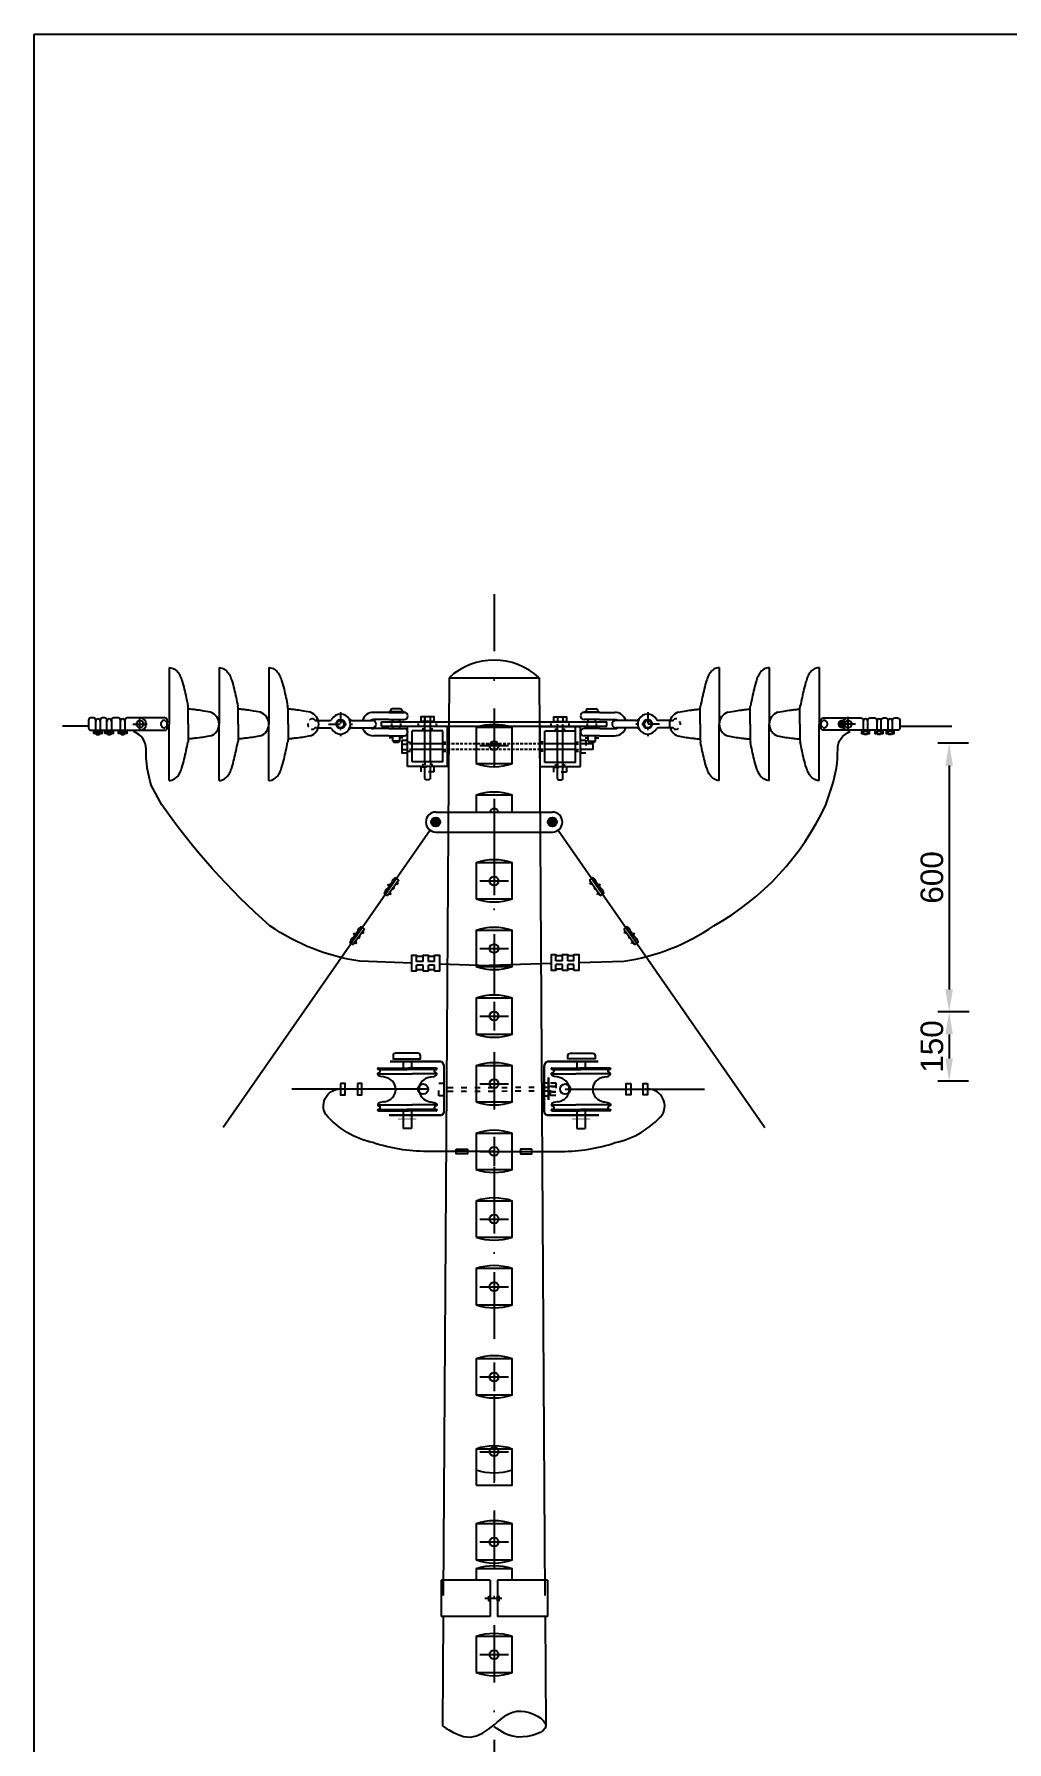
# Model space of a CAD drawing. Header units: millimetres. Extents: x 2635 to 48045, y -9970 to 7555.
# Drawn here: x 36015 to 38173, y -6745 to -2958 of the extents above; entities that cross this region are included whole.
import ezdxf

# ---------------------------------------------------------------- set-up
doc = ezdxf.new("R2010")
doc.units = ezdxf.units.MM
for name, pattern in [('ACAD_ISO03W100', [30, 12, -18]), ('DASHDOTX2', [50.8, 25.4, -12.7, 0, -12.7]), ('DASHED2', [9.525, 6.35, -3.175])]:
    doc.linetypes.add(name, pattern=pattern)
doc.styles.add('Standard1', font='VNARIAL_0.TTF')

# ---------------------------------------------------------------- blocks, each defined once
blk = doc.blocks.new('kep')
at = {"color": 140, "linetype": 'ByBlock'}
for p, q in [((-20.1, 4.1), (-20.1, 17)), ((-5.8, 4.1), (-5.8, 17)), ((6.5, 4.1), (6.5, 17)), ((19.6, 4.1), (19.6, 17)), ((-20.1, -15.8), (-20.1, -4)), ((-5.8, -15.8), (-5.8, -4)), ((6.5, -15.8), (6.5, -4)), ((19.6, -15.8), (19.6, -4))]:
    blk.add_line(p, q, dxfattribs=at)
at = {"color": 140}
for p, q in [((-5.8, 4.1), (-20.1, 4.1)), ((19.6, 4.1), (6.5, 4.1)), ((-5.8, -4), (-20.1, -4)), ((19.6, -4), (6.5, -4))]:
    blk.add_line(p, q, dxfattribs=at)
at = {"color": 7, "linetype": 'ByBlock'}
blk.add_lwpolyline([(5.2, 18.2, -0.414214), (6.5, 16.9), (6.5, 17, 0.414214), (7.8, 15.7), (18.3, 15.7, 0.414214), (19.6, 17), (19.6, 17.4, -0.414214), (20.4, 18.2), (30.8, 18.2), (30.8, -17.4), (20.9, -17.4, -0.414214), (19.6, -16.1), (19.6, -15.8, 0.414214), (18.3, -14.6), (7.8, -14.6, 0.447248), (6.5, -16, -0.447248), (5.2, -17.4), (-4.5, -17.4, -0.414214), (-5.8, -16.1), (-5.8, -15.8, 0.414214), (-7, -14.6), (-18.7, -14.6, 0.447248), (-19.9, -16, -0.447248), (-21.2, -17.4), (-30.3, -17.4), (-30.3, 18.2), (-21.2, 18.2, -0.414214), (-19.9, 16.9), (-19.9, 17, 0.414214), (-18.7, 15.7), (-7, 15.7, 0.40703), (-5.8, 16.9, -0.40703), (-4.5, 18.2), (5.2, 18.2)], format="xyb", dxfattribs=at)

msp = doc.modelspace()

# ---------------------------------------------------------------- hatches: boundary and pattern name
msp.add_hatch(color=140).paths.add_polyline_path([(37797.459, -4488.195, 1), (37817.373, -4488.195, 1)])
h = msp.add_hatch(color=7)
edge = h.paths.add_edge_path()
edge.add_arc((36906.282, -4705.472), 9.957, 0, 360)
h = msp.add_hatch(color=7)
edge = h.paths.add_edge_path()
edge.add_arc((37165.009, -4705.472), 9.957, 0, 360)

# ---------------------------------------------------------------- linework, layer by layer
at = {"color": 2}
for p, q in [((36015.404, -9958.07), (36015.404, -2958.07)), ((36015.404, -2958.07), (40765.404, -2958.07)), ((36810.9, -4518.559), (36803.185, -4518.559)), ((36833.423, -4518.559), (36826.9, -4518.559)), ((37237.868, -4518.559), (37244.391, -4518.559)), ((37260.391, -4518.559), (37268.106, -4518.559))]:
    msp.add_line(p, q, dxfattribs=at)
at = {"color": 140, "linetype": 'DASHDOTX2', "ltscale": 5}
msp.add_line((37035.645, -4199.732), (37035.645, -6914.643), dxfattribs=at)
for p, q in [((36935.645, -4385.52), (36922.881, -6421.106)), ((36935.645, -4385.52), (37135.645, -4385.52)), ((37135.645, -4385.52), (37148.41, -6421.106)), ((36641.906, -4480.195), (36640.688, -4480.195)), ((36641.906, -4496.195), (36640.688, -4496.195)), ((36785.645, -4493.029), (36785.645, -4483.362)), ((36785.645, -4483.362), (37285.645, -4483.362)), ((36785.645, -4493.029), (37285.645, -4493.029)), ((36843.866, -4582.393), (36843.866, -4493.296)), ((36932.176, -4493.296), (36843.866, -4493.296)), ((36853.993, -4572.267), (36853.993, -4503.423)), ((36922.05, -4503.423), (36853.993, -4503.423)), ((36922.05, -4572.267), (36922.05, -4503.423)), ((36932.176, -4582.393), (36932.176, -4493.296)), ((37138.046, -4615.084), (37138.046, -4494.084)), ((37226.356, -4494.084), (37138.046, -4494.084)), ((37148.173, -4573.055), (37148.173, -4504.21)), ((37216.23, -4504.21), (37148.173, -4504.21)), ((37216.23, -4573.055), (37216.23, -4494.084)), ((37226.356, -4494.084), (37226.356, -4582.393)), ((37285.645, -4493.029), (37285.645, -4483.362)), ((37429.385, -4480.195), (37430.603, -4480.195)), ((37429.385, -4496.195), (37430.603, -4496.195)), ((36932.176, -4582.393), (36843.866, -4582.393)), ((36922.05, -4572.267), (36853.993, -4572.267)), ((37139.115, -4582.393), (37227.425, -4582.393)), ((37216.23, -4573.055), (37148.173, -4573.055)), ((36779.113, -5251.198), (36845.606, -5251.198)), ((36833.594, -5236.583), (36833.594, -5251.198)), ((36906.922, -5251.198), (36845.606, -5251.198)), ((36852.441, -5236.583), (36852.441, -5251.198)), ((37164.369, -5251.198), (37225.685, -5251.198)), ((37218.85, -5236.583), (37218.85, -5251.198)), ((37292.178, -5251.198), (37225.685, -5251.198)), ((37237.696, -5236.583), (37237.696, -5251.198)), ((37172.203, -5291.663), (37158.194, -5291.663)), ((37172.203, -5303.465), (37158.815, -5303.465)), ((36779.113, -5345.664), (36845.606, -5345.664)), ((36833.594, -5345.664), (36833.594, -5385.091)), ((36906.922, -5345.664), (36845.606, -5345.664)), ((36852.441, -5345.664), (36852.441, -5385.091)), ((37164.369, -5345.664), (37225.685, -5345.664)), ((37218.85, -5345.664), (37218.85, -5385.091)), ((37292.178, -5345.664), (37225.685, -5345.664)), ((37237.696, -5345.664), (37237.696, -5385.091)), ((36852.441, -5385.091), (36833.594, -5385.091)), ((37218.85, -5385.091), (37237.696, -5385.091)), ((36922.379, -6467.131), (36920.857, -6709.847)), ((37148.912, -6467.131), (37150.432, -6709.586))]:
    msp.add_line(p, q)
at = {"color": 140, "linetype": 'DASHDOTX2'}
for p, q in [((36694.963, -4461.654), (36694.963, -4514.737)), ((37376.328, -4461.654), (37376.328, -4514.737)), ((36668.421, -4488.195), (36721.504, -4488.195)), ((37402.87, -4488.195), (37349.787, -4488.195))]:
    msp.add_line(p, q, dxfattribs=at)
at = {"color": 140}
for p, q in [((36802.147, -4462.195), (36768.111, -4462.195)), ((36836.183, -4461.171), (36802.147, -4461.171)), ((36802.147, -4462.195), (36836.183, -4462.195)), ((36827.056, -4454.702), (36810.235, -4454.702)), ((36832.056, -4459.702), (36832.056, -4460.488)), ((37235.108, -4461.171), (37269.144, -4461.171)), ((37269.144, -4462.195), (37235.108, -4462.195)), ((37239.235, -4459.702), (37239.235, -4460.488)), ((37244.235, -4454.702), (37261.056, -4454.702)), ((37269.144, -4462.195), (37303.18, -4462.195)), ((36136.034, -4492.669), (36078.093, -4492.669)), ((36166.429, -4502.914), (36148.017, -4502.914)), ((36191.125, -4502.914), (36172.712, -4502.914)), ((36221.248, -4502.914), (36202.835, -4502.914)), ((36234.194, -4488.163), (36266.194, -4488.163)), ((36250.194, -4504.163), (36250.194, -4472.163)), ((36314.885, -4483.191), (36310.426, -4483.191)), ((36314.885, -4493.2), (36310.426, -4493.2)), ((36641.906, -4480.195), (36671.164, -4480.195)), ((36641.906, -4496.195), (36671.164, -4496.195)), ((36721.563, -4480.195), (36766.111, -4480.195)), ((36721.563, -4496.195), (36766.111, -4496.195)), ((36802.147, -4478.195), (36768.111, -4478.195)), ((36802.147, -4498.195), (36768.111, -4498.195)), ((36802.147, -4478.195), (36836.183, -4478.195)), ((36802.147, -4498.195), (36836.183, -4498.195)), ((36810.9, -4483.362), (36810.9, -4478.195)), ((36810.9, -4498.195), (36810.9, -4493.029)), ((36826.9, -4483.362), (36826.9, -4478.195)), ((36826.9, -4498.195), (36826.9, -4493.029)), ((36881.81, -4471.246), (36881.81, -4482.434)), ((36881.81, -4572.267), (36881.81, -4471.52)), ((36881.81, -4483.362), (36881.81, -4482.434)), ((36893.612, -4471.246), (36893.612, -4482.434)), ((36894.233, -4572.267), (36894.233, -4471.52)), ((36894.233, -4483.362), (36894.233, -4482.434)), ((37035.645, -4503.943), (37035.645, -4567.943)), ((37175.99, -4472.033), (37175.99, -4483.221)), ((37175.99, -4484.15), (37175.99, -4483.221)), ((37175.99, -4589.4), (37175.99, -4488.653)), ((37187.792, -4472.033), (37187.792, -4483.221)), ((37188.413, -4484.15), (37188.413, -4483.221)), ((37188.413, -4589.4), (37188.413, -4488.653)), ((37269.144, -4478.195), (37235.108, -4478.195)), ((37269.144, -4498.195), (37235.108, -4498.195)), ((37244.391, -4483.362), (37244.391, -4478.195)), ((37244.391, -4498.195), (37244.391, -4493.029)), ((37260.391, -4483.362), (37260.391, -4478.195)), ((37260.391, -4498.195), (37260.391, -4493.029)), ((37269.144, -4478.195), (37303.18, -4478.195)), ((37269.144, -4498.195), (37303.18, -4498.195)), ((37349.728, -4480.195), (37305.18, -4480.195)), ((37349.728, -4496.195), (37305.18, -4496.195)), ((37429.385, -4480.195), (37400.127, -4480.195)), ((37429.385, -4496.195), (37400.127, -4496.195)), ((37756.406, -4483.191), (37760.865, -4483.191)), ((37756.406, -4493.2), (37760.865, -4493.2)), ((37837.097, -4488.163), (37805.097, -4488.163)), ((37821.097, -4504.163), (37821.097, -4472.163)), ((37850.043, -4502.914), (37868.456, -4502.914)), ((37880.166, -4502.914), (37898.579, -4502.914)), ((37904.862, -4502.914), (37923.274, -4502.914)), ((37935.257, -4492.669), (38051.07, -4492.669)), ((36152.031, -4509.473), (36154.031, -4511.473)), ((36154.031, -4511.473), (36160.031, -4511.473)), ((36162.031, -4509.473), (36160.031, -4511.473)), ((36176.727, -4509.473), (36178.727, -4511.473)), ((36178.727, -4511.473), (36184.727, -4511.473)), ((36186.727, -4509.473), (36184.727, -4511.473)), ((36206.849, -4509.473), (36208.849, -4511.473)), ((36208.849, -4511.473), (36214.849, -4511.473)), ((36216.849, -4509.473), (36214.849, -4511.473)), ((36802.147, -4514.195), (36768.111, -4514.195)), ((36802.147, -4514.195), (36836.183, -4514.195)), ((36810.9, -4526.315), (36810.9, -4514.195)), ((36810.9, -4526.315), (36813.9, -4529.315)), ((36826.9, -4526.315), (36810.9, -4526.315)), ((36823.9, -4529.315), (36813.9, -4529.315)), ((36826.9, -4526.315), (36823.9, -4529.315)), ((36826.9, -4526.315), (36826.9, -4514.195)), ((36831.472, -4532.648), (36842.66, -4532.648)), ((36831.472, -4544.45), (36842.66, -4544.45)), ((36922.05, -4532.027), (36853.993, -4532.027)), ((36922.05, -4544.45), (36853.993, -4544.45)), ((37003.645, -4535.943), (37067.645, -4535.943)), ((37216.23, -4532.027), (37148.173, -4532.027)), ((37216.23, -4544.45), (37148.173, -4544.45)), ((37227.688, -4532.027), (37226.356, -4532.027)), ((37227.688, -4544.45), (37226.356, -4544.45)), ((37253.658, -4532.027), (37227.688, -4532.027)), ((37253.658, -4544.45), (37227.688, -4544.45)), ((37269.144, -4514.195), (37235.108, -4514.195)), ((37244.391, -4526.315), (37244.391, -4514.195)), ((37244.391, -4526.315), (37260.391, -4526.315)), ((37244.391, -4526.315), (37247.391, -4529.315)), ((37247.391, -4529.315), (37257.391, -4529.315)), ((37253.658, -4532.027), (37255.658, -4534.027)), ((37253.658, -4544.45), (37255.658, -4542.45)), ((37255.658, -4542.45), (37255.658, -4534.027)), ((37260.391, -4526.315), (37257.391, -4529.315)), ((37260.391, -4526.315), (37260.391, -4514.195)), ((37269.144, -4514.195), (37303.18, -4514.195)), ((37854.441, -4509.473), (37856.441, -4511.473)), ((37862.441, -4511.473), (37856.441, -4511.473)), ((37864.441, -4509.473), (37862.441, -4511.473)), ((37884.564, -4509.473), (37886.564, -4511.473)), ((37892.564, -4511.473), (37886.564, -4511.473)), ((37894.564, -4509.473), (37892.564, -4511.473)), ((37909.26, -4509.473), (37911.26, -4511.473)), ((37917.26, -4511.473), (37911.26, -4511.473)), ((37919.26, -4509.473), (37917.26, -4511.473)), ((38088.106, -4530.169), (38020.001, -4530.169)), ((36843.866, -4547.585), (36842.66, -4547.585)), ((36843.866, -4560.008), (36842.66, -4560.008)), ((36881.81, -4582.78), (36881.81, -4582.393)), ((36894.233, -4582.78), (36894.233, -4582.393)), ((38045.001, -4580.169), (38045.001, -5076.488)), ((36881.81, -4608.75), (36881.81, -4582.78)), ((36881.81, -4608.75), (36883.81, -4610.75)), ((36883.81, -4610.75), (36892.233, -4610.75)), ((36894.233, -4608.75), (36892.233, -4610.75)), ((36894.233, -4608.75), (36894.233, -4582.78)), ((37175.99, -4609.538), (37175.99, -4583.567)), ((37175.99, -4609.538), (37177.99, -4611.538)), ((37177.99, -4611.538), (37186.413, -4611.538)), ((37188.413, -4609.538), (37186.413, -4611.538)), ((37188.413, -4609.538), (37188.413, -4583.567)), ((37035.645, -4653.943), (37035.645, -4717.943)), ((36893.649, -4723.627), (36434.808, -5383.069)), ((37177.642, -4723.627), (37636.483, -5383.069)), ((37035.645, -4803.943), (37035.645, -4867.943)), ((36800.118, -4844.911), (36801.184, -4843.401)), ((36803.252, -4847.125), (36800.118, -4844.911)), ((36801.184, -4843.401), (36804.319, -4845.614)), ((36818.867, -4841.438), (36821.886, -4843.569)), ((36822.952, -4842.059), (36819.934, -4839.927)), ((36821.886, -4843.569), (36822.952, -4842.059)), ((37003.645, -4835.943), (37067.645, -4835.943)), ((37248.339, -4842.059), (37251.357, -4839.927)), ((37249.405, -4843.569), (37248.339, -4842.059)), ((37252.424, -4841.438), (37249.405, -4843.569)), ((37270.107, -4843.401), (37266.972, -4845.614)), ((37268.039, -4847.125), (37271.173, -4844.911)), ((37271.173, -4844.911), (37270.107, -4843.401)), ((36802.951, -4863.975), (36805.969, -4866.107)), ((36807.036, -4864.596), (36804.017, -4862.465)), ((36805.969, -4866.107), (36807.036, -4864.596)), ((37264.255, -4864.596), (37267.274, -4862.465)), ((37265.322, -4866.107), (37264.255, -4864.596)), ((37268.34, -4863.975), (37265.322, -4866.107)), ((36723.985, -4953.599), (36725.051, -4952.089)), ((36727.119, -4955.813), (36723.985, -4953.599)), ((36725.051, -4952.089), (36728.186, -4954.303)), ((36742.734, -4950.126), (36745.753, -4952.258)), ((36746.819, -4950.748), (36743.801, -4948.616)), ((36745.753, -4952.258), (36746.819, -4950.748)), ((37035.645, -4953.943), (37035.645, -5017.943)), ((37324.472, -4950.748), (37327.49, -4948.616)), ((37325.538, -4952.258), (37324.472, -4950.748)), ((37328.557, -4950.126), (37325.538, -4952.258)), ((37346.24, -4952.089), (37343.105, -4954.303)), ((37344.172, -4955.813), (37347.306, -4953.599)), ((37347.306, -4953.599), (37346.24, -4952.089)), ((36726.818, -4972.663), (36729.836, -4974.795)), ((36730.903, -4973.285), (36727.884, -4971.153)), ((36729.836, -4974.795), (36730.903, -4973.285)), ((37003.645, -4985.943), (37067.645, -4985.943)), ((37340.388, -4973.285), (37343.407, -4971.153)), ((37341.455, -4974.795), (37340.388, -4973.285)), ((37344.473, -4972.663), (37341.455, -4974.795)), ((37035.645, -5103.943), (37035.645, -5167.943)), ((37003.645, -5135.943), (37067.645, -5135.943)), ((38089.05, -5126.488), (38020.001, -5126.488)), ((38089.05, -5126.488), (38020.001, -5126.488)), ((38045.001, -5176.488), (38045.001, -5230.169)), ((36777.678, -5264.089), (36854.024, -5264.089)), ((36779.518, -5253.931), (36843.018, -5253.931)), ((36906.517, -5253.931), (36843.018, -5253.931)), ((36908.357, -5264.089), (36854.024, -5264.089)), ((37035.645, -5253.943), (37035.645, -5317.943)), ((37162.934, -5264.089), (37217.267, -5264.089)), ((37164.774, -5253.931), (37228.273, -5253.931)), ((37293.613, -5264.089), (37217.267, -5264.089)), ((37291.773, -5253.931), (37228.273, -5253.931)), ((36887.839, -5297.698), (36586.808, -5297.698)), ((37003.645, -5285.943), (37067.645, -5285.943)), ((37193.346, -5297.698), (37502.278, -5297.698)), ((38088.106, -5280.169), (38020.001, -5280.169)), ((36777.678, -5332.773), (36854.024, -5332.773)), ((36908.357, -5332.773), (36854.024, -5332.773)), ((37162.934, -5332.773), (37217.267, -5332.773)), ((37293.613, -5332.773), (37217.267, -5332.773)), ((36779.518, -5342.931), (36843.018, -5342.931)), ((36906.517, -5342.931), (36843.018, -5342.931)), ((37164.774, -5342.931), (37228.273, -5342.931)), ((37291.773, -5342.931), (37228.273, -5342.931)), ((37035.645, -5403.943), (37035.645, -5467.943)), ((37003.645, -5435.943), (37067.645, -5435.943)), ((37035.645, -5553.943), (37035.645, -5617.943)), ((37003.645, -5585.943), (37067.645, -5585.943)), ((37035.645, -5703.943), (37035.645, -5767.943)), ((37003.645, -5735.943), (37067.645, -5735.943)), ((37035.645, -5903.943), (37035.645, -5967.943)), ((37003.645, -5935.943), (37067.645, -5935.943)), ((37003.645, -6101.968), (37067.645, -6101.968)), ((37035.645, -6103.943), (37035.645, -6167.943)), ((37035.645, -6269.968), (37035.645, -6333.968)), ((37003.645, -6301.968), (37067.645, -6301.968)), ((37027.107, -6387.131), (37027.107, -6467.131)), ((37042.965, -6387.131), (37042.965, -6467.131)), ((37015.422, -6427.131), (37052.98, -6427.131)), ((37003.645, -6551.968), (37067.645, -6551.968)), ((37035.645, -6519.968), (37035.645, -6583.968))]:
    msp.add_line(p, q, dxfattribs=at)
at = {"linetype": 'DASHED2'}
for p, q in [((36808.689, -4493.029), (36808.689, -4483.362)), ((36828.602, -4493.029), (36828.602, -4483.362)), ((36868.021, -4493.029), (36868.021, -4483.362)), ((36878.064, -4503.423), (36878.064, -4493.296)), ((36897.978, -4503.423), (36897.978, -4493.296)), ((36908.021, -4493.029), (36908.021, -4483.362)), ((37162.201, -4493.029), (37162.201, -4483.362)), ((37172.244, -4504.21), (37172.244, -4494.084)), ((37192.158, -4504.21), (37192.158, -4494.084)), ((37202.201, -4493.029), (37202.201, -4483.362)), ((37242.689, -4493.029), (37242.689, -4483.362)), ((37262.602, -4493.029), (37262.602, -4483.362)), ((36843.866, -4528.282), (36853.993, -4528.282)), ((36922.05, -4528.282), (36932.176, -4528.282)), ((37138.046, -4527.494), (37148.173, -4527.494)), ((37216.23, -4528.282), (37226.356, -4528.282)), ((36843.866, -4548.195), (36853.993, -4548.195)), ((36878.064, -4582.393), (36878.064, -4572.267)), ((36897.978, -4582.393), (36897.978, -4572.267)), ((36922.05, -4548.195), (36932.176, -4548.195)), ((37138.046, -4547.408), (37148.173, -4547.408)), ((37172.244, -4583.181), (37172.244, -4573.055)), ((37192.158, -4583.181), (37192.158, -4573.055)), ((37216.23, -4548.195), (37226.356, -4548.195))]:
    msp.add_line(p, q, dxfattribs=at)
at = {"color": 140, "linetype": 'DASHED2'}
for p, q in [((36881.81, -4503.423), (36881.81, -4483.362)), ((36894.233, -4503.423), (36894.233, -4483.362)), ((37175.99, -4504.21), (37175.99, -4484.15)), ((37188.413, -4504.21), (37188.413, -4484.15)), ((36853.993, -4532.027), (36843.866, -4532.027)), ((36853.993, -4544.45), (36843.866, -4544.45)), ((36922.05, -4532.027), (36932.176, -4532.027)), ((36922.05, -4544.45), (36932.176, -4544.45)), ((37138.046, -4532.027), (36932.176, -4532.027)), ((37138.046, -4544.45), (36932.176, -4544.45)), ((37138.046, -4531.24), (37148.173, -4531.24)), ((37138.046, -4543.663), (37148.173, -4543.663)), ((37216.23, -4532.027), (37226.356, -4532.027)), ((37216.23, -4544.45), (37226.356, -4544.45)), ((36881.81, -4572.267), (36881.81, -4582.393)), ((36894.233, -4572.267), (36894.233, -4582.393)), ((37175.99, -4573.055), (37175.99, -4583.181)), ((37188.413, -4573.055), (37188.413, -4583.181))]:
    msp.add_line(p, q, dxfattribs=at)
at = {"color": 7}
for p, q in [((36906.282, -4683.354), (37165.009, -4683.354)), ((36906.282, -4727.59), (37165.009, -4727.59)), ((36918.411, -6387.131), (36918.411, -6467.131)), ((37027.107, -6387.131), (36918.411, -6387.131)), ((37154.247, -6387.131), (37042.965, -6387.131)), ((37154.247, -6387.131), (37154.247, -6467.131)), ((37027.107, -6467.131), (36918.411, -6467.131)), ((37154.247, -6467.131), (37042.965, -6467.131))]:
    msp.add_line(p, q, dxfattribs=at)
at = {"color": 140, "linetype": 'ACAD_ISO03W100'}
for p, q in [((36932.695, -5302.463), (37158.612, -5301.602)), ((36932.795, -5294.388), (37158.612, -5293.527))]:
    msp.add_line(p, q, dxfattribs=at)
at = {"linetype": 'ACAD_ISO03W100'}
for p, q in [((37163.112, -5291.663), (37172.203, -5291.663)), ((37164.355, -5303.465), (37172.203, -5303.465))]:
    msp.add_line(p, q, dxfattribs=at)
for points in [[(36314.885, -4362.857, -0.12646389), (36326.799, -4366.46, -0.06685663), (36333.917, -4372.87, -0.06371024), (36338.899, -4380.526, -0.04467711), (36342.991, -4391.387, -0.03200233), (36348.461, -4410.429, -0.0086151), (36356.435, -4447.945)], [(36425.498, -4362.857, -0.12646389), (36437.412, -4366.46, -0.06685663), (36444.529, -4372.87, -0.06371024), (36449.511, -4380.526, -0.04467711), (36453.604, -4391.387, -0.03200233), (36459.074, -4410.429, -0.0086151), (36467.047, -4447.945)], [(36536.111, -4362.857, -0.12646389), (36548.025, -4366.46, -0.06685663), (36555.142, -4372.87, -0.06371024), (36560.124, -4380.526, -0.04467711), (36564.217, -4391.387, -0.03200233), (36569.686, -4410.429, -0.0086151), (36577.66, -4447.945)], [(37535.18, -4362.857, 0.12646389), (37523.266, -4366.46, 0.06685663), (37516.149, -4372.87, 0.06371024), (37511.167, -4380.526, 0.04467711), (37507.074, -4391.387, 0.03200233), (37501.605, -4410.429, 0.0086151), (37493.631, -4447.945)], [(37645.793, -4362.857, 0.12646389), (37633.879, -4366.46, 0.06685663), (37626.762, -4372.87, 0.06371024), (37621.78, -4380.526, 0.04467711), (37617.687, -4391.387, 0.03200233), (37612.217, -4410.429, 0.0086151), (37604.244, -4447.945)], [(37756.406, -4362.857, 0.12646389), (37744.492, -4366.46, 0.06685663), (37737.374, -4372.87, 0.06371024), (37732.392, -4380.526, 0.04467711), (37728.3, -4391.387, 0.03200233), (37722.83, -4410.429, 0.0086151), (37714.856, -4447.945)], [(36357.357, -4488.269), (36357.357, -4455.298, 0.03315086), (36357.135, -4451.955, 0.01624071), (36356.747, -4449.622, 0.09633496), (36356.53, -4448.65, -0.05077985), (36356.435, -4447.945, -0.64695834)], [(36367.559, -4455.842, 0.05512231), (36357.357, -4455.298, -7.38166631)], [(36406.756, -4462.143), (36392.146, -4459.394, 0.01898779), (36377.358, -4457.19, -0.01335448), (36367.559, -4455.842, -6.60090783)], [(36467.97, -4488.269), (36467.97, -4455.298, 0.03315086), (36467.748, -4451.955, 0.01624071), (36467.359, -4449.622, 0.09633496), (36467.142, -4448.65, -0.05077985), (36467.047, -4447.945, -0.64695834)], [(36478.172, -4455.842, 0.05512231), (36467.97, -4455.298, -7.38166631)], [(36517.369, -4462.143), (36502.759, -4459.394, 0.01898779), (36487.97, -4457.19, -0.01335448), (36478.172, -4455.842, -6.60090783)], [(36578.582, -4488.269), (36578.582, -4455.298, 0.03315086), (36578.36, -4451.955, 0.01624071), (36577.972, -4449.622, 0.09633496), (36577.755, -4448.65, -0.05077985), (36577.66, -4447.945, -0.64695834)], [(36588.785, -4455.842, 0.05512231), (36578.582, -4455.298, -7.38166631)], [(36627.982, -4462.143), (36613.372, -4459.394, 0.01898779), (36598.583, -4457.19, -0.01335448), (36588.785, -4455.842, -6.60090783)], [(37443.309, -4462.143), (37457.919, -4459.394, -0.01898779), (37472.708, -4457.19, 0.01335448), (37482.506, -4455.842, 6.60090783)], [(37482.506, -4455.842, -0.05512231), (37492.709, -4455.298, 7.38166631)], [(37492.709, -4488.269), (37492.709, -4455.298, -0.03315086), (37492.931, -4451.955, -0.01624071), (37493.319, -4449.622, -0.09633496), (37493.536, -4448.65, 0.05077985), (37493.631, -4447.945, 0.64695834)], [(37553.922, -4462.143), (37568.532, -4459.394, -0.01898779), (37583.321, -4457.19, 0.01335448), (37593.119, -4455.842, 6.60090783)], [(37593.119, -4455.842, -0.05512231), (37603.321, -4455.298, 7.38166631)], [(37603.321, -4488.269), (37603.321, -4455.298, -0.03315086), (37603.543, -4451.955, -0.01624071), (37603.932, -4449.622, -0.09633496), (37604.149, -4448.65, 0.05077985), (37604.244, -4447.945, 0.64695834)], [(37664.535, -4462.143), (37679.145, -4459.394, -0.01898779), (37693.933, -4457.19, 0.01335448), (37703.732, -4455.842, 6.60090783)], [(37703.732, -4455.842, -0.05512231), (37713.934, -4455.298, 7.38166631)], [(37713.934, -4488.269), (37713.934, -4455.298, -0.03315086), (37714.156, -4451.955, -0.01624071), (37714.544, -4449.622, -0.09633496), (37714.761, -4448.65, 0.05077985), (37714.856, -4447.945, 0.64695834)], [(36357.357, -4488.122), (36357.357, -4521.093, -0.03315086), (36357.135, -4524.436, -0.01624071), (36356.747, -4526.769, -0.09633496), (36356.53, -4527.741, 0.05077985), (36356.435, -4528.446, 0.64695834)], [(36467.97, -4488.122), (36467.97, -4521.093, -0.03315086), (36467.748, -4524.436, -0.01624071), (36467.359, -4526.769, -0.09633496), (36467.142, -4527.741, 0.05077985), (36467.047, -4528.446, 0.64695834)], [(36578.582, -4488.122), (36578.582, -4521.093, -0.03315086), (36578.36, -4524.436, -0.01624071), (36577.972, -4526.769, -0.09633496), (36577.755, -4527.741, 0.05077985), (36577.66, -4528.446, 0.64695834)], [(37492.709, -4488.122), (37492.709, -4521.093, 0.03315086), (37492.931, -4524.436, 0.01624071), (37493.319, -4526.769, 0.09633496), (37493.536, -4527.741, -0.05077985), (37493.631, -4528.446, -0.64695834)], [(37603.321, -4488.122), (37603.321, -4521.093, 0.03315086), (37603.543, -4524.436, 0.01624071), (37603.932, -4526.769, 0.09633496), (37604.149, -4527.741, -0.05077985), (37604.244, -4528.446, -0.64695834)], [(37713.934, -4488.122), (37713.934, -4521.093, 0.03315086), (37714.156, -4524.436, 0.01624071), (37714.544, -4526.769, 0.09633496), (37714.761, -4527.741, -0.05077985), (37714.856, -4528.446, -0.64695834)], [(36314.885, -4613.534, 0.12646389), (36326.799, -4609.931, 0.06685663), (36333.917, -4603.521, 0.06371024), (36338.899, -4595.865, 0.04467711), (36342.991, -4585.004, 0.03200233), (36348.461, -4565.962, 0.0086151), (36356.435, -4528.446)], [(36367.559, -4520.549, -0.05512231), (36357.357, -4521.093, 7.38166631)], [(36406.756, -4514.248), (36392.146, -4516.997, -0.01898779), (36377.358, -4519.201, 0.01335448), (36367.559, -4520.549, 6.60090783)], [(36425.498, -4613.534, 0.12646389), (36437.412, -4609.931, 0.06685663), (36444.529, -4603.521, 0.06371024), (36449.511, -4595.865, 0.04467711), (36453.604, -4585.004, 0.03200233), (36459.074, -4565.962, 0.0086151), (36467.047, -4528.446)], [(36478.172, -4520.549, -0.05512231), (36467.97, -4521.093, 7.38166631)], [(36517.369, -4514.248), (36502.759, -4516.997, -0.01898779), (36487.97, -4519.201, 0.01335448), (36478.172, -4520.549, 6.60090783)], [(36536.111, -4613.534, 0.12646389), (36548.025, -4609.931, 0.06685663), (36555.142, -4603.521, 0.06371024), (36560.124, -4595.865, 0.04467711), (36564.217, -4585.004, 0.03200233), (36569.686, -4565.962, 0.0086151), (36577.66, -4528.446)], [(36588.785, -4520.549, -0.05512231), (36578.582, -4521.093, 7.38166631)], [(36627.982, -4514.248), (36613.372, -4516.997, -0.01898779), (36598.583, -4519.201, 0.01335448), (36588.785, -4520.549, 6.60090783)], [(37443.309, -4514.248), (37457.919, -4516.997, 0.01898779), (37472.708, -4519.201, -0.01335448), (37482.506, -4520.549, -6.60090783)], [(37482.506, -4520.549, 0.05512231), (37492.709, -4521.093, -7.38166631)], [(37535.18, -4613.534, -0.12646389), (37523.266, -4609.931, -0.06685663), (37516.149, -4603.521, -0.06371024), (37511.167, -4595.865, -0.04467711), (37507.074, -4585.004, -0.03200233), (37501.605, -4565.962, -0.0086151), (37493.631, -4528.446)], [(37553.922, -4514.248), (37568.532, -4516.997, 0.01898779), (37583.321, -4519.201, -0.01335448), (37593.119, -4520.549, -6.60090783)], [(37593.119, -4520.549, 0.05512231), (37603.321, -4521.093, -7.38166631)], [(37645.793, -4613.534, -0.12646389), (37633.879, -4609.931, -0.06685663), (37626.762, -4603.521, -0.06371024), (37621.78, -4595.865, -0.04467711), (37617.687, -4585.004, -0.03200233), (37612.217, -4565.962, -0.0086151), (37604.244, -4528.446)], [(37664.535, -4514.248), (37679.145, -4516.997, 0.01898779), (37693.933, -4519.201, -0.01335448), (37703.732, -4520.549, -6.60090783)], [(37703.732, -4520.549, 0.05512231), (37713.934, -4521.093, -7.38166631)], [(37756.406, -4613.534, -0.12646389), (37744.492, -4609.931, -0.06685663), (37737.374, -4603.521, -0.06371024), (37732.392, -4595.865, -0.04467711), (37728.3, -4585.004, -0.03200233), (37722.83, -4565.962, -0.0086151), (37714.856, -4528.446)], [(36779.113, -5251.198), (36778.683, -5251.198, 0.09683689), (36778.144, -5251.303, 0.07464084), (36777.895, -5251.451, 0.08229599), (36777.785, -5251.575, 0.08592884), (36777.714, -5251.75, 0.0153493), (36777.675, -5251.959, 0.07711865), (36777.675, -5252.124, -2.46031654)], [(36779.113, -5253.942), (36778.683, -5253.942, -0.09683689), (36778.144, -5253.836, -0.07464084), (36777.895, -5253.689, -0.08229599), (36777.785, -5253.564, -0.08592884), (36777.714, -5253.389, -0.0153493), (36777.675, -5253.181, -0.01202819), (36777.675, -5252.124, 2.46031654)], [(36792.722, -5271.23), (36790.588, -5270.79), (36783.835, -5269.47, -0.09983987), (36779.578, -5267.709, -0.13496393), (36778.191, -5266.101, -0.1191654), (36777.672, -5263.613, 1.22829566)], [(36777.672, -5263.613), (36777.672, -5263.274, -0.17934795), (36777.945, -5262.536, -0.05505903), (36778.345, -5262.163, -0.09947576), (36779.114, -5261.799, 0.00639688), (36779.698, -5261.645, 0.41185403)], [(36893.313, -5271.23), (36895.447, -5270.79), (36902.2, -5269.47, 0.09983987), (36906.457, -5267.709, 0.13496393), (36907.844, -5266.101, 0.1191654), (36908.363, -5263.613, -1.22829566)], [(36908.363, -5263.613), (36908.363, -5263.274, 0.17934795), (36908.09, -5262.536, 0.05505903), (36907.69, -5262.163, 0.09947576), (36906.921, -5261.799, -0.00639688), (36906.337, -5261.645, -0.41185403)], [(36906.922, -5251.198), (36907.353, -5251.198, -0.09683689), (36907.892, -5251.303, -0.07464084), (36908.14, -5251.451, -0.08229599), (36908.25, -5251.575, -0.08592884), (36908.321, -5251.75, -0.0153493), (36908.36, -5251.959, -0.07711865), (36908.36, -5252.124, 2.46031654)], [(36906.922, -5253.942), (36907.353, -5253.942, 0.09683689), (36907.892, -5253.836, 0.07464084), (36908.14, -5253.689, 0.08229599), (36908.25, -5253.564, 0.08592884), (36908.321, -5253.389, 0.0153493), (36908.36, -5253.181, 0.01202819), (36908.36, -5252.124, -2.46031654)], [(37164.369, -5251.198), (37163.938, -5251.198, 0.09683689), (37163.399, -5251.303, 0.07464084), (37163.151, -5251.451, 0.08229599), (37163.041, -5251.575, 0.08592884), (37162.97, -5251.75, 0.0153493), (37162.931, -5251.959, 0.07711865), (37162.931, -5252.124, -2.46031654)], [(37164.369, -5253.942), (37163.938, -5253.942, -0.09683689), (37163.399, -5253.836, -0.07464084), (37163.151, -5253.689, -0.08229599), (37163.041, -5253.564, -0.08592884), (37162.97, -5253.389, -0.0153493), (37162.931, -5253.181, -0.01202819), (37162.931, -5252.124, 2.46031654)], [(37177.978, -5271.23), (37175.844, -5270.79), (37169.091, -5269.47, -0.09983987), (37164.834, -5267.709, -0.13496393), (37163.447, -5266.101, -0.1191654), (37162.928, -5263.613, 1.22829566)], [(37162.928, -5263.613), (37162.928, -5263.274, -0.17934795), (37163.201, -5262.536, -0.05505903), (37163.601, -5262.163, -0.09947576), (37164.37, -5261.799, 0.00639688), (37164.954, -5261.645, 0.41185403)], [(37278.569, -5271.23), (37280.703, -5270.79), (37287.456, -5269.47, 0.09983987), (37291.713, -5267.709, 0.13496393), (37293.1, -5266.101, 0.1191654), (37293.619, -5263.613, -1.22829566)], [(37293.619, -5263.613), (37293.619, -5263.274, 0.17934795), (37293.346, -5262.536, 0.05505903), (37292.946, -5262.163, 0.09947576), (37292.177, -5261.799, -0.00639688), (37291.593, -5261.645, -0.41185403)], [(37292.178, -5251.198), (37292.608, -5251.198, -0.09683689), (37293.147, -5251.303, -0.07464084), (37293.396, -5251.451, -0.08229599), (37293.506, -5251.575, -0.08592884), (37293.577, -5251.75, -0.0153493), (37293.616, -5251.959, -0.07711865), (37293.616, -5252.124, 2.46031654)], [(37292.178, -5253.942), (37292.608, -5253.942, 0.09683689), (37293.147, -5253.836, 0.07464084), (37293.396, -5253.689, 0.08229599), (37293.506, -5253.564, 0.08592884), (37293.577, -5253.389, 0.0153493), (37293.616, -5253.181, 0.01202819), (37293.616, -5252.124, -2.46031654)], [(36792.722, -5325.632), (36790.588, -5326.072), (36783.835, -5327.392, 0.09983987), (36779.578, -5329.153, 0.13496393), (36778.191, -5330.762, 0.1191654), (36777.672, -5333.249, -1.22829566)], [(36777.672, -5333.249), (36777.672, -5333.589, 0.17934795), (36777.945, -5334.326, 0.05505903), (36778.345, -5334.699, 0.09947576), (36779.114, -5335.064, -0.00639688), (36779.698, -5335.217, -0.41185403)], [(36893.313, -5325.632), (36895.447, -5326.072), (36902.2, -5327.392, -0.09983987), (36906.457, -5329.153, -0.13496393), (36907.844, -5330.762, -0.1191654), (36908.363, -5333.249, 1.22829566)], [(36908.363, -5333.249), (36908.363, -5333.589, -0.17934795), (36908.09, -5334.326, -0.05505903), (36907.69, -5334.699, -0.09947576), (36906.921, -5335.064, 0.00639688), (36906.337, -5335.217, 0.41185403)], [(37177.978, -5325.632), (37175.844, -5326.072), (37169.091, -5327.392, 0.09983987), (37164.834, -5329.153, 0.13496393), (37163.447, -5330.762, 0.1191654), (37162.928, -5333.249, -1.22829566)], [(37162.928, -5333.249), (37162.928, -5333.589, 0.17934795), (37163.201, -5334.326, 0.05505903), (37163.601, -5334.699, 0.09947576), (37164.37, -5335.064, -0.00639688), (37164.954, -5335.217, -0.41185403)], [(37278.569, -5325.632), (37280.703, -5326.072), (37287.456, -5327.392, -0.09983987), (37291.713, -5329.153, -0.13496393), (37293.1, -5330.762, -0.1191654), (37293.619, -5333.249, 1.22829566)], [(37293.619, -5333.249), (37293.619, -5333.589, -0.17934795), (37293.346, -5334.326, -0.05505903), (37292.946, -5334.699, -0.09947576), (37292.177, -5335.064, 0.00639688), (37291.593, -5335.217, 0.41185403)], [(36779.113, -5342.921), (36778.683, -5342.921, 0.09683689), (36778.144, -5343.026, 0.07464084), (36777.895, -5343.173, 0.08229599), (36777.785, -5343.298, 0.08592884), (36777.714, -5343.473, 0.0153493), (36777.675, -5343.682, 0.01202819), (36777.675, -5344.739, -2.46031654)], [(36779.113, -5345.664), (36778.683, -5345.664, -0.09683689), (36778.144, -5345.559, -0.07464084), (36777.895, -5345.412, -0.08229599), (36777.785, -5345.287, -0.08592884), (36777.714, -5345.112, -0.0153493), (36777.675, -5344.903, -0.07711865), (36777.675, -5344.739, 2.46031654)], [(36906.922, -5342.921), (36907.353, -5342.921, -0.09683689), (36907.892, -5343.026, -0.07464084), (36908.14, -5343.173, -0.08229599), (36908.25, -5343.298, -0.08592884), (36908.321, -5343.473, -0.0153493), (36908.36, -5343.682, -0.01202819), (36908.36, -5344.739, 2.46031654)], [(36906.922, -5345.664), (36907.353, -5345.664, 0.09683689), (36907.892, -5345.559, 0.07464084), (36908.14, -5345.412, 0.08229599), (36908.25, -5345.287, 0.08592884), (36908.321, -5345.112, 0.0153493), (36908.36, -5344.903, 0.07711865), (36908.36, -5344.739, -2.46031654)], [(37164.369, -5342.921), (37163.938, -5342.921, 0.09683689), (37163.399, -5343.026, 0.07464084), (37163.151, -5343.173, 0.08229599), (37163.041, -5343.298, 0.08592884), (37162.97, -5343.473, 0.0153493), (37162.931, -5343.682, 0.01202819), (37162.931, -5344.739, -2.46031654)], [(37164.369, -5345.664), (37163.938, -5345.664, -0.09683689), (37163.399, -5345.559, -0.07464084), (37163.151, -5345.412, -0.08229599), (37163.041, -5345.287, -0.08592884), (37162.97, -5345.112, -0.0153493), (37162.931, -5344.903, -0.07711865), (37162.931, -5344.739, 2.46031654)], [(37292.178, -5342.921), (37292.608, -5342.921, -0.09683689), (37293.147, -5343.026, -0.07464084), (37293.396, -5343.173, -0.08229599), (37293.506, -5343.298, -0.08592884), (37293.577, -5343.473, -0.0153493), (37293.616, -5343.682, -0.01202819), (37293.616, -5344.739, 2.46031654)], [(37292.178, -5345.664), (37292.608, -5345.664, 0.09683689), (37293.147, -5345.559, 0.07464084), (37293.396, -5345.412, 0.08229599), (37293.506, -5345.287, 0.08592884), (37293.577, -5345.112, 0.0153493), (37293.616, -5344.903, 0.07711865), (37293.616, -5344.739, -2.46031654)]]:
    msp.add_lwpolyline(points, format="xyb")
for points in [[(36314.885, -4362.857), (36314.885, -4488.195)], [(36425.498, -4362.857), (36425.498, -4488.195)], [(36536.111, -4362.857), (36536.111, -4488.195)], [(37535.18, -4362.857), (37535.18, -4488.195)], [(37645.793, -4362.857), (37645.793, -4488.195)], [(37756.406, -4362.857), (37756.406, -4488.195)], [(36314.885, -4613.534), (36314.885, -4488.195)], [(36425.498, -4613.534), (36425.498, -4488.195)], [(36536.111, -4613.534), (36536.111, -4488.195)], [(37535.18, -4613.534), (37535.18, -4488.195)], [(37645.793, -4613.534), (37645.793, -4488.195)], [(37756.406, -4613.534), (37756.406, -4488.195)]]:
    msp.add_lwpolyline(points)
at = {"color": 140}
for points in [[(36152.031, -4509.473), (36152.031, -4479.539, 0.41421356), (36147.031, -4474.539), (36141.034, -4474.539, 0.41421356), (36136.034, -4479.539), (36136.034, -4497.009, 0.41421356), (36141.034, -4502.009), (36305.48, -4502.009, 0.41421356), (36310.48, -4497.009), (36310.48, -4479.539, 0.41421356), (36305.48, -4474.539), (36221.849, -4474.539, 0.41421356), (36216.849, -4479.539), (36216.849, -4509.473)], [(36176.727, -4509.473), (36176.727, -4479.539, 0.41421356), (36171.727, -4474.539), (36167.031, -4474.539, 0.41421356), (36162.031, -4479.539), (36162.031, -4509.473)], [(36206.849, -4509.473), (36206.849, -4479.539, 0.41421356), (36201.849, -4474.539), (36191.727, -4474.539, 0.41421356), (36186.727, -4479.539), (36186.727, -4509.473)], [(36298.504, -4667.47), (36275.94, -4625.249, -0.08175345), (36263.616, -4543.961, 0.32614995), (36235.933, -4505.008, -13.69416785)], [(37919.26, -4509.473), (37919.26, -4479.539, -0.41421356), (37924.26, -4474.539), (37930.257, -4474.539, -0.41421356), (37935.257, -4479.539), (37935.257, -4497.009, -0.41421356), (37930.257, -4502.009), (37765.811, -4502.009, -0.41421356), (37760.811, -4497.009), (37760.811, -4479.539, -0.41421356), (37765.811, -4474.539), (37849.441, -4474.539, -0.41421356), (37854.441, -4479.539), (37854.441, -4509.473)], [(37771.762, -4667.47), (37785.454, -4625.249, 0.08175345), (37797.779, -4543.961, -0.32614995), (37825.462, -4505.008, 13.69416785)], [(37864.441, -4509.473), (37864.441, -4479.539, -0.41421356), (37869.441, -4474.539), (37879.564, -4474.539, -0.41421356), (37884.564, -4479.539), (37884.564, -4509.473)], [(37894.564, -4509.473), (37894.564, -4479.539, -0.41421356), (37899.564, -4474.539), (37904.26, -4474.539, -0.41421356), (37909.26, -4479.539), (37909.26, -4509.473)], [(36853.419, -5018.178), (36737.785, -5014.122, -0.11304532), (36538.524, -4935.893, -0.05914219), (36298.504, -4667.47)], [(37223.744, -5017.005), (37323.61, -5014.122, 0.11304532), (37522.871, -4935.893, 0.15580669), (37771.762, -4667.47)], [(37035.645, -5435.943), (36886.347, -5435.943, -0.08095866), (36766.945, -5416.482, -0.16116622), (36662.136, -5354.109, -0.61835147), (36700.128, -5297.698, 15.20530403)], [(37035.645, -5435.943), (37184.944, -5435.943, 0.08095866), (37304.346, -5416.482, 0.16116622), (37409.155, -5354.109, 0.61835147), (37371.163, -5297.698, -15.20530403)]]:
    msp.add_lwpolyline(points, format="xyb", dxfattribs=at)
for points in [[(36147.958, -4503.781), (36166.221, -4503.781), (36166.221, -4509.21), (36147.958, -4509.21)], [(36172.654, -4503.781), (36190.916, -4503.781), (36190.916, -4509.21), (36172.654, -4509.21)], [(36202.777, -4503.781), (36221.039, -4503.781), (36221.039, -4509.21), (36202.777, -4509.21)], [(36873.734, -4482.434), (36873.734, -4471.246), (36902.308, -4471.246), (36902.308, -4482.434)], [(36995.645, -4575.943), (37075.645, -4575.943), (37075.645, -4495.943), (36995.645, -4495.943)], [(37167.915, -4483.221), (37167.915, -4472.033), (37196.488, -4472.033), (37196.488, -4483.221)], [(37868.514, -4503.781), (37850.252, -4503.781), (37850.252, -4509.21), (37868.514, -4509.21)], [(37898.637, -4503.781), (37880.375, -4503.781), (37880.375, -4509.21), (37898.637, -4509.21)], [(37923.333, -4503.781), (37905.07, -4503.781), (37905.07, -4509.21), (37923.333, -4509.21)], [(36842.66, -4552.525), (36831.472, -4552.525), (36831.472, -4523.952), (36842.66, -4523.952)], [(36995.645, -4875.943), (37075.645, -4875.943), (37075.645, -4795.943), (36995.645, -4795.943)], [(36802.644, -4847.74), (36804.695, -4844.835), (36803.534, -4844.015), (36801.483, -4846.92)], [(36818.491, -4842.217), (36820.542, -4839.312), (36821.703, -4840.132), (36819.652, -4843.037)], [(37252.8, -4842.217), (37250.749, -4839.312), (37249.588, -4840.132), (37251.639, -4843.037)], [(37268.647, -4847.74), (37266.596, -4844.835), (37267.757, -4844.015), (37269.808, -4846.92)], [(36802.575, -4864.754), (36804.626, -4861.85), (36805.787, -4862.669), (36803.736, -4865.574)], [(37268.716, -4864.754), (37266.665, -4861.85), (37265.504, -4862.669), (37267.555, -4865.574)], [(36726.511, -4956.428), (36728.562, -4953.524), (36727.401, -4952.704), (36725.35, -4955.608)], [(36742.358, -4950.905), (36744.409, -4948.001), (36745.57, -4948.821), (36743.519, -4951.725)], [(36995.645, -5025.943), (37075.645, -5025.943), (37075.645, -4945.943), (36995.645, -4945.943)], [(37328.933, -4950.905), (37326.882, -4948.001), (37325.721, -4948.821), (37327.772, -4951.725)], [(37344.78, -4956.428), (37342.729, -4953.524), (37343.89, -4952.704), (37345.941, -4955.608)], [(36726.442, -4973.442), (36728.493, -4970.538), (36729.654, -4971.358), (36727.602, -4974.262)], [(37344.849, -4973.442), (37342.798, -4970.538), (37341.637, -4971.358), (37343.689, -4974.262)], [(36995.645, -5175.943), (37075.645, -5175.943), (37075.645, -5095.943), (36995.645, -5095.943)], [(36995.645, -5325.943), (37075.645, -5325.943), (37075.645, -5245.943), (36995.645, -5245.943)], [(36995.645, -5475.943), (37075.645, -5475.943), (37075.645, -5395.943), (36995.645, -5395.943)], [(36995.645, -5625.943), (37075.645, -5625.943), (37075.645, -5545.943), (36995.645, -5545.943)], [(36995.645, -5775.943), (37075.645, -5775.943), (37075.645, -5695.943), (36995.645, -5695.943)], [(36995.645, -5975.943), (37075.645, -5975.943), (37075.645, -5895.943), (36995.645, -5895.943)], [(36995.645, -6175.943), (37075.645, -6175.943), (37075.645, -6095.943), (36995.645, -6095.943)], [(36995.645, -6341.968), (37075.645, -6341.968), (37075.645, -6261.968), (36995.645, -6261.968)], [(36995.645, -6591.968), (37075.645, -6591.968), (37075.645, -6511.968), (36995.645, -6511.968)]]:
    msp.add_lwpolyline(points, close=True, dxfattribs=at)
at = {"color": 140, "linetype": 'ACAD_ISO03W100'}
for points in [[(37238.876, -4552.525), (37227.688, -4552.525), (37227.688, -4523.952), (37238.876, -4523.952)], [(36873.734, -4593.968), (36873.734, -4582.78), (36902.308, -4582.78), (36902.308, -4593.968)], [(37167.915, -4594.756), (37167.915, -4583.567), (37196.488, -4583.567), (37196.488, -4594.756)]]:
    msp.add_lwpolyline(points, close=True, dxfattribs=at)
at = {"color": 140}
for points in [[(37075.645, -4683.354), (37075.645, -4645.943), (36995.645, -4645.943), (36995.645, -4683.354)], [(37002.278, -5023.399), (36914.565, -5020.323)], [(37002.278, -5023.399), (37162.599, -5018.771)], [(37075.645, -6387.131), (37075.645, -6361.968), (36995.645, -6361.968), (36995.645, -6387.131)]]:
    msp.add_lwpolyline(points, dxfattribs=at)
for points in [[(36792.479, -4862.479), (36815.635, -4829.692, -0.41421356), (36817.029, -4829.452), (36823.039, -4833.696, -0.41421356), (36823.279, -4835.09), (36800.123, -4867.878, -0.41421356), (36798.73, -4868.118), (36792.719, -4863.873, -0.41421356)], [(37278.812, -4862.479), (37255.656, -4829.692, 0.41421356), (37254.262, -4829.452), (37248.252, -4833.696, 0.41421356), (37248.012, -4835.09), (37271.168, -4867.878, 0.41421356), (37272.561, -4868.118), (37278.572, -4863.873, 0.41421356)], [(36716.346, -4971.167), (36739.502, -4938.38, -0.41421356), (36740.896, -4938.14), (36746.906, -4942.385, -0.41421356), (36747.146, -4943.778), (36723.99, -4976.566, -0.41421356), (36722.596, -4976.806), (36716.586, -4972.561, -0.41421356)], [(37354.945, -4971.167), (37331.789, -4938.38, 0.41421356), (37330.395, -4938.14), (37324.385, -4942.385, 0.41421356), (37324.145, -4943.778), (37347.301, -4976.566, 0.41421356), (37348.694, -4976.806), (37354.705, -4972.561, 0.41421356)]]:
    msp.add_lwpolyline(points, format="xyb", close=True, dxfattribs=at)
for points in [[(36866.197, -5218.026), (36817.541, -5218.026, 0.41421356), (36811.541, -5224.026), (36811.541, -5230.841), (36872.197, -5230.841), (36872.197, -5224.026, 0.41421356)], [(37205.094, -5218.026), (37253.75, -5218.026, -0.41421356), (37259.75, -5224.026), (37259.75, -5230.841), (37199.094, -5230.841), (37199.094, -5224.026, -0.41421356)]]:
    msp.add_lwpolyline(points, format="xyb", close=True)
at = {"const_width": 5}
for points in [[(36804.609, -5236.583), (36918.534, -5236.583, -0.24392879), (36924.534, -5249.683), (36924.534, -5346.099, -0.31163078), (36918.534, -5355.649), (36802.876, -5355.649)], [(37266.682, -5236.583), (37152.757, -5236.583, 0.24392879), (37146.757, -5249.683), (37146.757, -5346.099, 0.31163078), (37152.757, -5355.649), (37268.415, -5355.649)]]:
    msp.add_lwpolyline(points, format="xyb", dxfattribs=at)
at = {"color": 7}
for points in [[(36695.094, -5285.104), (36695.094, -5310.292), (36705.162, -5310.292), (36705.162, -5285.104)], [(36732.289, -5285.104), (36732.289, -5310.292), (36742.358, -5310.292), (36742.358, -5285.104)], [(37339.002, -5285.104), (37339.002, -5310.292), (37328.933, -5310.292), (37328.933, -5285.104)], [(37376.197, -5285.104), (37376.197, -5310.292), (37366.129, -5310.292), (37366.129, -5285.104)], [(36951.717, -5430.934), (36976.905, -5430.934), (36976.905, -5441.002), (36951.717, -5441.002)], [(37119.574, -5430.934), (37094.386, -5430.934), (37094.386, -5441.002), (37119.574, -5441.002)], [(37023.816, -6422.432), (37027.107, -6422.432), (37027.107, -6432.769), (37023.816, -6432.769)], [(37042.965, -6422.309), (37046.255, -6422.309), (37046.255, -6432.646), (37042.965, -6432.646)]]:
    msp.add_lwpolyline(points, close=True, dxfattribs=at)
at = {"linetype": 'ACAD_ISO03W100'}
for points in [[(36913.142, -5284.45), (36924.331, -5284.45), (36924.331, -5313.023), (36913.142, -5313.023)], [(37158.149, -5284.45), (37146.96, -5284.45), (37146.96, -5313.023), (37158.149, -5313.023)], [(37161.015, -5283.588), (37172.203, -5283.588), (37172.203, -5312.161), (37161.015, -5312.161)]]:
    msp.add_lwpolyline(points, close=True, dxfattribs=at)
for points, const_width in [([(37156.102, -5271.786), (37156.102, -5322.1)], 5), ([(36862.839, -5363.962), (36822.286, -5363.962)], 2), ([(37208.452, -5363.962), (37249.005, -5363.962)], 2)]:
    msp.add_lwpolyline(points, dxfattribs=dict(const_width=const_width))
at = {"color": 140}
for centre, radius in [((36250.194, -4488.163), 8), ((36694.963, -4488.195), 9.957), ((36694.963, -4488.195), 8), ((37376.328, -4488.195), 9.957), ((37376.328, -4488.195), 8), ((37821.097, -4488.163), 8), ((37035.645, -4535.943), 10), ((37035.645, -4835.943), 10), ((37035.645, -4985.943), 10), ((37035.645, -5135.943), 10), ((37035.645, -5285.943), 10), ((37035.645, -5435.943), 10), ((37035.645, -5585.943), 10), ((37035.645, -5735.943), 10), ((37035.645, -5935.943), 10), ((37035.645, -6101.968), 10), ((37035.645, -6301.968), 10), ((37035.645, -6551.968), 10)]:
    msp.add_circle(centre, radius, dxfattribs=at)
at = {"color": 7}
for centre in [(36906.282, -4705.472), (37165.009, -4705.472)]:
    msp.add_circle(centre, 9.957, dxfattribs=at)
for centre in [(36877.945, -5297.698), (37193.346, -5297.698)]:
    msp.add_circle(centre, 11.415)
for centre, radius, start, end in [((37035.645, -4493.849), 147.428, 47.289428, 132.710572), ((36398.019, -4488.195), 27.479, 0, 71.460329), ((36508.632, -4488.195), 27.479, 0, 71.460329), ((36619.244, -4488.195), 27.479, 0, 71.460329), ((37452.047, -4488.195), 27.479, 108.539671, 180), ((37562.659, -4488.195), 27.479, 108.539671, 180), ((37673.272, -4488.195), 27.479, 108.539671, 180), ((36398.019, -4488.195), 27.479, 288.539671, 0), ((36508.632, -4488.195), 27.479, 288.539671, 0), ((36619.244, -4488.195), 27.479, 288.539671, 0), ((37452.047, -4488.195), 27.479, 180, 251.460329), ((37562.659, -4488.195), 27.479, 180, 251.460329), ((37673.272, -4488.195), 27.479, 180, 251.460329), ((36779.414, -5257.793), 3.863, 274.222327, 94.463067), ((36906.621, -5257.793), 3.863, 85.536933, 265.777673), ((37164.67, -5257.793), 3.863, 274.222327, 94.463067), ((37291.877, -5257.793), 3.863, 85.536933, 265.777673), ((36788.633, -5299.663), 28.725, 2.457446, 81.81643), ((36788.633, -5297.2), 28.725, 278.18357, 357.542554), ((36897.402, -5299.663), 28.725, 98.18357, 177.542554), ((36897.402, -5297.2), 28.725, 182.457446, 261.81643), ((37173.889, -5299.663), 28.725, 2.457446, 81.81643), ((37173.889, -5297.2), 28.725, 278.18357, 357.542554), ((37282.658, -5299.663), 28.725, 98.18357, 177.542554), ((37282.658, -5297.2), 28.725, 182.457446, 261.81643), ((36779.414, -5339.07), 3.863, 265.536933, 85.777673), ((36906.621, -5339.07), 3.863, 94.222327, 274.463067), ((37164.67, -5339.07), 3.863, 265.536933, 85.777673), ((37291.877, -5339.07), 3.863, 94.222327, 274.463067)]:
    msp.add_arc(centre, radius, start, end)
at = {"color": 140}
for centre, radius, start, end in [((36694.963, -4488.195), 22.118, 325.914088, 151.354536), ((36768.111, -4488.195), 26, 90, 162.079787), ((36810.235, -4459.702), 5, 90, 180), ((36827.056, -4459.702), 5, 0, 90), ((36836.183, -4470.195), 8, 0, 90), ((37235.108, -4470.195), 8, 90, 180), ((37244.235, -4459.702), 5, 90, 180), ((37261.056, -4459.702), 5, 0, 90), ((37303.18, -4488.195), 26, 17.920213, 90), ((37376.328, -4488.195), 22.118, 28.645464, 214.085912), ((36157.031, -4481.703), 5, 0, 180), ((36181.727, -4481.703), 5, 0, 180), ((36211.849, -4481.703), 5, 0, 180), ((36250.194, -4488.274), 13.735, 270, 90), ((36304.259, -4488.181), 8.135, 83.675173, 180.104338), ((36304.259, -4488.21), 8.135, 179.895662, 276.324827), ((36304.347, -4482.65), 2.679, 31.453942, 72.453856), ((36304.347, -4493.741), 2.679, 287.546144, 328.546058), ((36310.357, -4478.647), 4.544, 212.360744, 270.868493), ((36310.357, -4497.744), 4.544, 89.131507, 147.639256), ((36671.164, -4475.195), 5, 270, 331.354536), ((36671.164, -4501.195), 5, 28.645464, 90), ((36694.963, -4488.195), 22.118, 208.645464, 325.914088), ((36694.963, -4488.195), 8, 0, 90), ((36694.963, -4488.195), 8, 270, 0), ((36721.563, -4470.195), 10, 214.085912, 270), ((36721.563, -4506.195), 10, 90, 145.914088), ((36768.111, -4488.195), 26, 197.920213, 270), ((36768.111, -4488.195), 10, 90, 126.869898), ((36768.111, -4488.195), 10, 233.130102, 270), ((36766.111, -4488.195), 8, 0, 90), ((36766.111, -4488.195), 8, 270, 0), ((36836.183, -4470.195), 8, 270, 0), ((36836.183, -4506.195), 8, 0, 90), ((36836.183, -4506.195), 8, 270, 0), ((37035.645, -4610.018), 120.885, 70.676972, 109.323028), ((37235.108, -4470.195), 8, 180, 270), ((37235.108, -4506.195), 8, 90, 180), ((37235.108, -4506.195), 8, 180, 270), ((37305.18, -4488.195), 8, 90, 270), ((37303.18, -4488.195), 10, 53.130102, 90), ((37303.18, -4488.195), 26, 270, 342.079787), ((37303.18, -4488.195), 10, 270, 306.869898), ((37349.728, -4470.195), 10, 270, 325.914088), ((37349.728, -4506.195), 10, 34.085912, 90), ((37376.328, -4488.195), 22.118, 214.085912, 331.354536), ((37376.328, -4488.195), 8, 90, 180), ((37376.328, -4488.195), 8, 180, 270), ((37400.127, -4475.195), 5, 208.645464, 270), ((37400.127, -4501.195), 5, 90, 151.354536), ((37760.934, -4478.647), 4.544, 269.131507, 327.639256), ((37760.934, -4497.744), 4.544, 32.360744, 90.868493), ((37766.944, -4482.65), 2.679, 107.546144, 148.546058), ((37766.944, -4493.741), 2.679, 211.453942, 252.453856), ((37767.032, -4488.181), 8.135, 359.895662, 96.324827), ((37767.032, -4488.21), 8.135, 263.675173, 0.104338), ((37821.097, -4488.274), 13.735, 90, 270), ((37859.441, -4481.703), 5, 0, 180), ((37889.564, -4481.703), 5, 0, 180), ((37914.26, -4481.703), 5, 0, 180), ((37035.645, -4461.868), 120.885, 250.676972, 289.323028), ((37035.645, -4760.018), 120.885, 70.676972, 109.323028), ((37035.645, -4685.943), 10, 15.002579, 164.997421), ((37035.645, -4910.018), 120.885, 70.676972, 109.323028), ((36814.648, -4837.065), 4.974, 98.632349, 190.904972), ((37256.643, -4837.065), 4.974, 349.095028, 81.367651), ((36798.731, -4859.602), 4.974, 98.632349, 190.904972), ((36808.784, -4849.639), 4.974, 278.632349, 10.904972), ((37035.645, -4761.868), 120.885, 250.676972, 289.323028), ((37262.507, -4849.639), 4.974, 169.095028, 261.367651), ((37272.56, -4859.602), 4.974, 349.095028, 81.367651), ((36732.651, -4958.327), 4.974, 278.632349, 10.904972), ((36738.515, -4945.753), 4.974, 98.632349, 190.904972), ((37035.645, -5060.018), 120.885, 70.676972, 109.323028), ((37332.776, -4945.753), 4.974, 349.095028, 81.367651), ((37338.64, -4958.327), 4.974, 169.095028, 261.367651), ((36722.598, -4968.29), 4.974, 98.632349, 190.904972), ((37348.693, -4968.29), 4.974, 349.095028, 81.367651), ((37035.645, -4911.868), 120.885, 250.676972, 289.323028), ((37035.645, -5210.018), 120.885, 70.676972, 109.323028), ((37035.645, -5061.868), 120.885, 250.676972, 289.323028), ((37035.645, -5360.018), 120.885, 70.676972, 109.323028), ((37035.645, -5211.868), 120.885, 250.676972, 289.323028), ((37035.645, -5510.018), 120.885, 70.676972, 109.323028), ((37035.645, -5361.868), 120.885, 250.676972, 289.323028), ((37035.645, -5660.018), 120.885, 70.676972, 109.323028), ((37035.645, -5511.868), 120.885, 250.676972, 289.323028), ((37035.645, -5810.018), 120.885, 70.676972, 109.323028), ((37035.645, -5661.868), 120.885, 250.676972, 289.323028), ((37035.645, -6010.018), 120.885, 70.676972, 109.323028), ((37035.645, -5861.868), 120.885, 250.676972, 289.323028), ((37035.645, -6210.018), 120.885, 70.676972, 109.323028), ((37035.645, -6027.893), 120.885, 250.676972, 289.323028), ((37035.645, -6376.043), 120.885, 70.676972, 109.323028), ((37035.645, -6227.893), 120.885, 250.676972, 289.323028), ((37035.645, -6476.043), 120.885, 70.676972, 109.323028), ((37035.645, -6626.043), 120.885, 70.676972, 109.323028), ((37035.645, -6477.893), 120.885, 250.676972, 289.323028)]:
    msp.add_arc(centre, radius, start, end, dxfattribs=at)
at = {"color": 140, "linetype": 'ACAD_ISO03W100', "ltscale": 0.5}
for centre, radius, start, end in [((36633.779, -4487.83), 11.454, 99.412158, 181.825963), ((36633.779, -4488.56), 11.454, 178.174037, 260.587842), ((36631.807, -4484.891), 8.361, 52.51865, 89.324264), ((36631.807, -4491.5), 8.361, 270.675736, 307.48135), ((36640.619, -4475.652), 4.544, 214.964799, 270.868493), ((36640.619, -4500.739), 4.544, 89.131507, 145.035201), ((37430.672, -4475.652), 4.544, 269.131507, 325.035201), ((37430.672, -4500.739), 4.544, 34.964799, 90.868493), ((37439.484, -4484.891), 8.361, 90.675736, 127.48135), ((37439.484, -4491.5), 8.361, 232.51865, 269.324264), ((37437.512, -4487.83), 11.454, 358.174037, 80.587842), ((37437.512, -4488.56), 11.454, 279.412158, 1.825963)]:
    msp.add_arc(centre, radius, start, end, dxfattribs=at)
at = {"color": 7}
for centre, start, end in [((36906.282, -4705.472), 90, 270), ((37165.009, -4705.472), 270, 90)]:
    msp.add_arc(centre, 22.118, start, end, dxfattribs=at)
at = {"color": 140, "start_tangent": (0.69564318, -0.71838748)}
msp.add_spline([(36920.857, -6709.847), (36983.005, -6734.741), (37035.645, -6707.753), (37094.626, -6677.167), (37150.432, -6709.586), (37089.225, -6734.741), (37035.645, -6711.351)], degree=3, dxfattribs=at)
at = {"color": 140}
for points in [[(38036.668, -4580.169), (38053.334, -4580.169), (38045.001, -4530.169)], [(38036.668, -5076.488), (38053.334, -5076.488), (38045.001, -5126.488)], [(38036.668, -5176.488), (38053.334, -5176.488), (38045.001, -5126.488)], [(38036.668, -5230.169), (38053.334, -5230.169), (38045.001, -5280.169)]]:
    msp.add_solid(points, dxfattribs=at)

# ---------------------------------------------------------------- block references
at = {"color": 7}
for p in [(37192.931, -5017.191), (36883.751, -5018.609)]:
    msp.add_blockref('kep', p, dxfattribs=at)

# ---------------------------------------------------------------- texts
at = {"char_height": 50, "attachment_point": 5, "rotation": 90, "style": 'Standard1'}
for s, insert in [('600', (38006.989, -4828.329)), ('150', (38006.989, -5203.329))]:
    msp.add_mtext(s, dxfattribs=dict(at, insert=insert))

doc.saveas('drawing.dxf')
